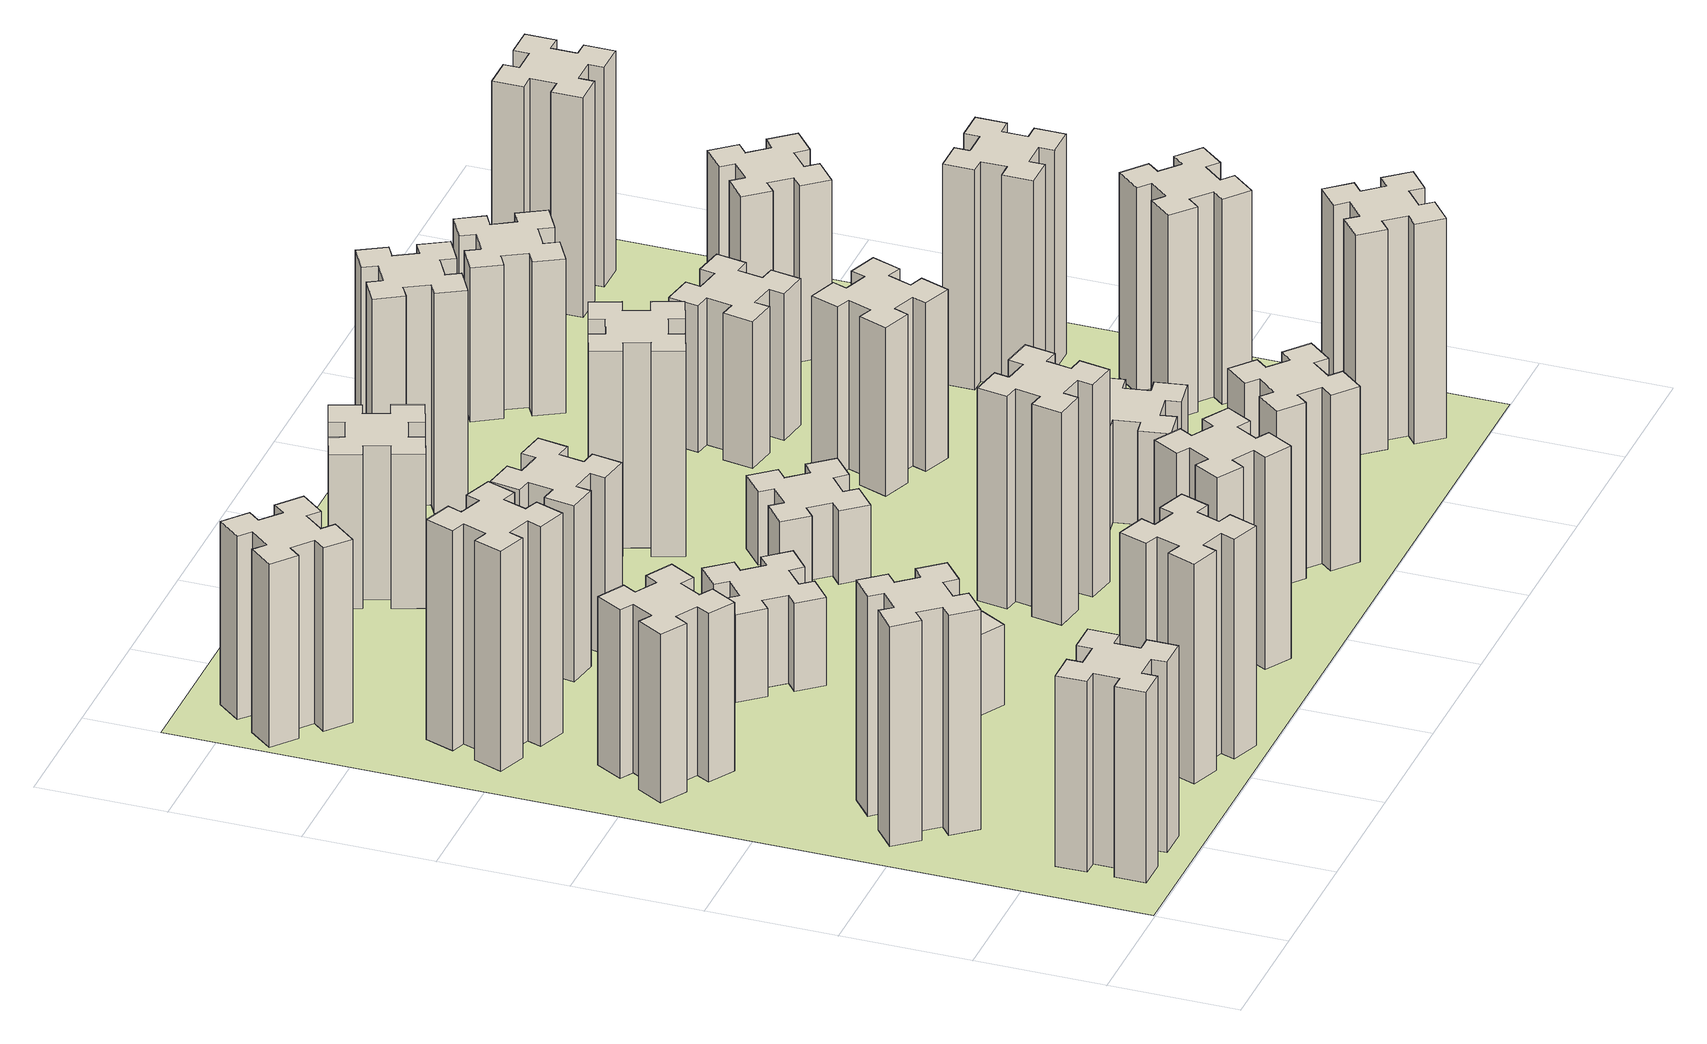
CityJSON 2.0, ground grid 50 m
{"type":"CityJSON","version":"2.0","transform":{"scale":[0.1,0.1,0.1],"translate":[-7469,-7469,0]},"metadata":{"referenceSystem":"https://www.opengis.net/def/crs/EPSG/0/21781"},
"CityObjects":{
"building1":{"type":"Building","attributes":{"class":"1000","function":"1000","usage":"1000","yearOfConstruction":2016,"roofType":"1000","measuredHeight":78,"storeysAboveGround":30,"storeysBelowGround":0},"geometry":[{"type":"Solid","lod":"1","boundaries":[[[[0,1,2,3,4,5,6,7,8,9,10,11,12,13,14,15,16,17,18,19]],[[17,16,20,21]],[[16,15,22,20]],[[15,14,23,22]],[[14,13,24,23]],[[13,12,25,24]],[[12,11,26,25]],[[11,10,27,26]],[[10,9,28,27]],[[9,8,29,28]],[[8,7,30,29]],[[7,6,31,30]],[[6,5,32,31]],[[5,4,33,32]],[[4,3,34,33]],[[3,2,35,34]],[[2,1,36,35]],[[1,0,37,36]],[[0,19,38,37]],[[19,18,39,38]],[[18,17,21,39]],[[24,25,26,27,28,29,30,31,32,33,34,35,36,37,38,39,21,20,22,23]]]]}]},
"building2":{"type":"Building","attributes":{"class":"1000","function":"1000","usage":"1000","yearOfConstruction":2016,"roofType":"1000","measuredHeight":90,"storeysAboveGround":30,"storeysBelowGround":0},"geometry":[{"type":"Solid","lod":"1","boundaries":[[[[40,41,42,43,44,45,46,47,48,49,50,51,52,53,54,55,56,57,58,59]],[[57,56,60,61]],[[56,55,62,60]],[[55,54,63,62]],[[54,53,64,63]],[[53,52,65,64]],[[52,51,66,65]],[[51,50,67,66]],[[50,49,68,67]],[[49,48,69,68]],[[48,47,70,69]],[[47,46,71,70]],[[46,45,72,71]],[[45,44,73,72]],[[44,43,74,73]],[[43,42,75,74]],[[42,41,76,75]],[[41,40,77,76]],[[40,59,78,77]],[[59,58,79,78]],[[58,57,61,79]],[[64,65,66,67,68,69,70,71,72,73,74,75,76,77,78,79,61,60,62,63]]]]}]},
"building3":{"type":"Building","attributes":{"class":"1000","function":"1000","usage":"1000","yearOfConstruction":2016,"roofType":"1000","measuredHeight":69,"storeysAboveGround":30,"storeysBelowGround":0},"geometry":[{"type":"Solid","lod":"1","boundaries":[[[[80,81,82,83,84,85,86,87,88,89,90,91,92,93,94,95,96,97,98,99]],[[97,96,100,101]],[[96,95,102,100]],[[95,94,103,102]],[[94,93,104,103]],[[93,92,105,104]],[[92,91,106,105]],[[91,90,107,106]],[[90,89,108,107]],[[89,88,109,108]],[[88,87,110,109]],[[87,86,111,110]],[[86,85,112,111]],[[85,84,113,112]],[[84,83,114,113]],[[83,82,115,114]],[[82,81,116,115]],[[81,80,117,116]],[[80,99,118,117]],[[99,98,119,118]],[[98,97,101,119]],[[104,105,106,107,108,109,110,111,112,113,114,115,116,117,118,119,101,100,102,103]]]]}]},
"building4":{"type":"Building","attributes":{"class":"1000","function":"1000","usage":"1000","yearOfConstruction":2016,"roofType":"1000","measuredHeight":90,"storeysAboveGround":30,"storeysBelowGround":0},"geometry":[{"type":"Solid","lod":"1","boundaries":[[[[120,121,122,123,124,125,126,127,128,129,130,131,132,133,134,135,136,137,138,139]],[[137,136,140,141]],[[136,135,142,140]],[[135,134,143,142]],[[134,133,144,143]],[[133,132,145,144]],[[132,131,146,145]],[[131,130,147,146]],[[130,129,148,147]],[[129,128,149,148]],[[128,127,150,149]],[[127,126,151,150]],[[126,125,152,151]],[[125,124,153,152]],[[124,123,154,153]],[[123,122,155,154]],[[122,121,156,155]],[[121,120,157,156]],[[120,139,158,157]],[[139,138,159,158]],[[138,137,141,159]],[[144,145,146,147,148,149,150,151,152,153,154,155,156,157,158,159,141,140,142,143]]]]}]},
"building5":{"type":"Building","attributes":{"class":"1000","function":"1000","usage":"1000","yearOfConstruction":2016,"roofType":"1000","measuredHeight":90,"storeysAboveGround":30,"storeysBelowGround":0},"geometry":[{"type":"Solid","lod":"1","boundaries":[[[[160,161,162,163,164,165,166,167,168,169,170,171,172,173,174,175,176,177,178,179]],[[177,176,180,181]],[[176,175,182,180]],[[175,174,183,182]],[[174,173,184,183]],[[173,172,185,184]],[[172,171,186,185]],[[171,170,187,186]],[[170,169,188,187]],[[169,168,189,188]],[[168,167,190,189]],[[167,166,191,190]],[[166,165,192,191]],[[165,164,193,192]],[[164,163,194,193]],[[163,162,195,194]],[[162,161,196,195]],[[161,160,197,196]],[[160,179,198,197]],[[179,178,199,198]],[[178,177,181,199]],[[184,185,186,187,188,189,190,191,192,193,194,195,196,197,198,199,181,180,182,183]]]]}]},
"building6":{"type":"Building","attributes":{"class":"1000","function":"1000","usage":"1000","yearOfConstruction":2016,"roofType":"1000","measuredHeight":75,"storeysAboveGround":30,"storeysBelowGround":0},"geometry":[{"type":"Solid","lod":"1","boundaries":[[[[200,201,202,203,204,205,206,207,208,209,210,211,212,213,214,215,216,217,218,219]],[[217,216,220,221]],[[216,215,222,220]],[[215,214,223,222]],[[214,213,224,223]],[[213,212,225,224]],[[212,211,226,225]],[[211,210,227,226]],[[210,209,228,227]],[[209,208,229,228]],[[208,207,230,229]],[[207,206,231,230]],[[206,205,232,231]],[[205,204,233,232]],[[204,203,234,233]],[[203,202,235,234]],[[202,201,236,235]],[[201,200,237,236]],[[200,219,238,237]],[[219,218,239,238]],[[218,217,221,239]],[[224,225,226,227,228,229,230,231,232,233,234,235,236,237,238,239,221,220,222,223]]]]}]},
"building7":{"type":"Building","attributes":{"class":"1000","function":"1000","usage":"1000","yearOfConstruction":2016,"roofType":"1000","measuredHeight":33,"storeysAboveGround":30,"storeysBelowGround":0},"geometry":[{"type":"Solid","lod":"1","boundaries":[[[[240,241,242,243,244,245,246,247,248,249,250,251,252,253,254,255,256,257,258,259]],[[257,256,260,261]],[[256,255,262,260]],[[255,254,263,262]],[[254,253,264,263]],[[253,252,265,264]],[[252,251,266,265]],[[251,250,267,266]],[[250,249,268,267]],[[249,248,269,268]],[[248,247,270,269]],[[247,246,271,270]],[[246,245,272,271]],[[245,244,273,272]],[[244,243,274,273]],[[243,242,275,274]],[[242,241,276,275]],[[241,240,277,276]],[[240,259,278,277]],[[259,258,279,278]],[[258,257,261,279]],[[264,265,266,267,268,269,270,271,272,273,274,275,276,277,278,279,261,260,262,263]]]]}]},
"building8":{"type":"Building","attributes":{"class":"1000","function":"1000","usage":"1000","yearOfConstruction":2016,"roofType":"1000","measuredHeight":36,"storeysAboveGround":30,"storeysBelowGround":0},"geometry":[{"type":"Solid","lod":"1","boundaries":[[[[280,281,282,283,284,285,286,287,288,289,290,291,292,293,294,295,296,297,298,299]],[[297,296,300,301]],[[296,295,302,300]],[[295,294,303,302]],[[294,293,304,303]],[[293,292,305,304]],[[292,291,306,305]],[[291,290,307,306]],[[290,289,308,307]],[[289,288,309,308]],[[288,287,310,309]],[[287,286,311,310]],[[286,285,312,311]],[[285,284,313,312]],[[284,283,314,313]],[[283,282,315,314]],[[282,281,316,315]],[[281,280,317,316]],[[280,299,318,317]],[[299,298,319,318]],[[298,297,301,319]],[[304,305,306,307,308,309,310,311,312,313,314,315,316,317,318,319,301,300,302,303]]]]}]},
"building9":{"type":"Building","attributes":{"class":"1000","function":"1000","usage":"1000","yearOfConstruction":2016,"roofType":"1000","measuredHeight":72,"storeysAboveGround":30,"storeysBelowGround":0},"geometry":[{"type":"Solid","lod":"1","boundaries":[[[[320,321,322,323,324,325,326,327,328,329,330,331,332,333,334,335,336,337,338,339]],[[337,336,340,341]],[[336,335,342,340]],[[335,334,343,342]],[[334,333,344,343]],[[333,332,345,344]],[[332,331,346,345]],[[331,330,347,346]],[[330,329,348,347]],[[329,328,349,348]],[[328,327,350,349]],[[327,326,351,350]],[[326,325,352,351]],[[325,324,353,352]],[[324,323,354,353]],[[323,322,355,354]],[[322,321,356,355]],[[321,320,357,356]],[[320,339,358,357]],[[339,338,359,358]],[[338,337,341,359]],[[344,345,346,347,348,349,350,351,352,353,354,355,356,357,358,359,341,340,342,343]]]]}]},
"building10":{"type":"Building","attributes":{"class":"1000","function":"1000","usage":"1000","yearOfConstruction":2016,"roofType":"1000","measuredHeight":87,"storeysAboveGround":30,"storeysBelowGround":0},"geometry":[{"type":"Solid","lod":"1","boundaries":[[[[360,361,362,363,364,365,366,367,368,369,370,371,372,373,374,375,376,377,378,379]],[[377,376,380,381]],[[376,375,382,380]],[[375,374,383,382]],[[374,373,384,383]],[[373,372,385,384]],[[372,371,386,385]],[[371,370,387,386]],[[370,369,388,387]],[[369,368,389,388]],[[368,367,390,389]],[[367,366,391,390]],[[366,365,392,391]],[[365,364,393,392]],[[364,363,394,393]],[[363,362,395,394]],[[362,361,396,395]],[[361,360,397,396]],[[360,379,398,397]],[[379,378,399,398]],[[378,377,381,399]],[[384,385,386,387,388,389,390,391,392,393,394,395,396,397,398,399,381,380,382,383]]]]}]},
"building11":{"type":"Building","attributes":{"class":"1000","function":"1000","usage":"1000","yearOfConstruction":2016,"roofType":"1000","measuredHeight":63,"storeysAboveGround":30,"storeysBelowGround":0},"geometry":[{"type":"Solid","lod":"1","boundaries":[[[[400,401,402,403,404,405,406,407,408,409,410,411,412,413,414,415,416,417,418,419]],[[417,416,420,421]],[[416,415,422,420]],[[415,414,423,422]],[[414,413,424,423]],[[413,412,425,424]],[[412,411,426,425]],[[411,410,427,426]],[[410,409,428,427]],[[409,408,429,428]],[[408,407,430,429]],[[407,406,431,430]],[[406,405,432,431]],[[405,404,433,432]],[[404,403,434,433]],[[403,402,435,434]],[[402,401,436,435]],[[401,400,437,436]],[[400,419,438,437]],[[419,418,439,438]],[[418,417,421,439]],[[424,425,426,427,428,429,430,431,432,433,434,435,436,437,438,439,421,420,422,423]]]]}]},
"building12":{"type":"Building","attributes":{"class":"1000","function":"1000","usage":"1000","yearOfConstruction":2016,"roofType":"1000","measuredHeight":87,"storeysAboveGround":30,"storeysBelowGround":0},"geometry":[{"type":"Solid","lod":"1","boundaries":[[[[440,441,442,443,444,445,446,447,448,449,450,451,452,453,454,455,456,457,458,459]],[[457,456,460,461]],[[456,455,462,460]],[[455,454,463,462]],[[454,453,464,463]],[[453,452,465,464]],[[452,451,466,465]],[[451,450,467,466]],[[450,449,468,467]],[[449,448,469,468]],[[448,447,470,469]],[[447,446,471,470]],[[446,445,472,471]],[[445,444,473,472]],[[444,443,474,473]],[[443,442,475,474]],[[442,441,476,475]],[[441,440,477,476]],[[440,459,478,477]],[[459,458,479,478]],[[458,457,461,479]],[[464,465,466,467,468,469,470,471,472,473,474,475,476,477,478,479,461,460,462,463]]]]}]},
"building13":{"type":"Building","attributes":{"class":"1000","function":"1000","usage":"1000","yearOfConstruction":2016,"roofType":"1000","measuredHeight":30,"storeysAboveGround":30,"storeysBelowGround":0},"geometry":[{"type":"Solid","lod":"1","boundaries":[[[[480,481,482,483,484,485,486,487,488,489,490,491,492,493,494,495,496,497,498,499]],[[497,496,500,501]],[[496,495,502,500]],[[495,494,503,502]],[[494,493,504,503]],[[493,492,505,504]],[[492,491,506,505]],[[491,490,507,506]],[[490,489,508,507]],[[489,488,509,508]],[[488,487,510,509]],[[487,486,511,510]],[[486,485,512,511]],[[485,484,513,512]],[[484,483,514,513]],[[483,482,515,514]],[[482,481,516,515]],[[481,480,517,516]],[[480,499,518,517]],[[499,498,519,518]],[[498,497,501,519]],[[504,505,506,507,508,509,510,511,512,513,514,515,516,517,518,519,501,500,502,503]]]]}]},
"building14":{"type":"Building","attributes":{"class":"1000","function":"1000","usage":"1000","yearOfConstruction":2016,"roofType":"1000","measuredHeight":72,"storeysAboveGround":30,"storeysBelowGround":0},"geometry":[{"type":"Solid","lod":"1","boundaries":[[[[520,521,522,523,524,525,526,527,528,529,530,531,532,533,534,535,536,537,538,539]],[[537,536,540,541]],[[536,535,542,540]],[[535,534,543,542]],[[534,533,544,543]],[[533,532,545,544]],[[532,531,546,545]],[[531,530,547,546]],[[530,529,548,547]],[[529,528,549,548]],[[528,527,550,549]],[[527,526,551,550]],[[526,525,552,551]],[[525,524,553,552]],[[524,523,554,553]],[[523,522,555,554]],[[522,521,556,555]],[[521,520,557,556]],[[520,539,558,557]],[[539,538,559,558]],[[538,537,541,559]],[[544,545,546,547,548,549,550,551,552,553,554,555,556,557,558,559,541,540,542,543]]]]}]},
"building15":{"type":"Building","attributes":{"class":"1000","function":"1000","usage":"1000","yearOfConstruction":2016,"roofType":"1000","measuredHeight":84,"storeysAboveGround":30,"storeysBelowGround":0},"geometry":[{"type":"Solid","lod":"1","boundaries":[[[[560,561,562,563,564,565,566,567,568,569,570,571,572,573,574,575,576,577,578,579]],[[577,576,580,581]],[[576,575,582,580]],[[575,574,583,582]],[[574,573,584,583]],[[573,572,585,584]],[[572,571,586,585]],[[571,570,587,586]],[[570,569,588,587]],[[569,568,589,588]],[[568,567,590,589]],[[567,566,591,590]],[[566,565,592,591]],[[565,564,593,592]],[[564,563,594,593]],[[563,562,595,594]],[[562,561,596,595]],[[561,560,597,596]],[[560,579,598,597]],[[579,578,599,598]],[[578,577,581,599]],[[584,585,586,587,588,589,590,591,592,593,594,595,596,597,598,599,581,580,582,583]]]]}]},
"building16":{"type":"Building","attributes":{"class":"1000","function":"1000","usage":"1000","yearOfConstruction":2016,"roofType":"1000","measuredHeight":90,"storeysAboveGround":30,"storeysBelowGround":0},"geometry":[{"type":"Solid","lod":"1","boundaries":[[[[600,601,602,603,604,605,606,607,608,609,610,611,612,613,614,615,616,617,618,619]],[[617,616,620,621]],[[616,615,622,620]],[[615,614,623,622]],[[614,613,624,623]],[[613,612,625,624]],[[612,611,626,625]],[[611,610,627,626]],[[610,609,628,627]],[[609,608,629,628]],[[608,607,630,629]],[[607,606,631,630]],[[606,605,632,631]],[[605,604,633,632]],[[604,603,634,633]],[[603,602,635,634]],[[602,601,636,635]],[[601,600,637,636]],[[600,619,638,637]],[[619,618,639,638]],[[618,617,621,639]],[[624,625,626,627,628,629,630,631,632,633,634,635,636,637,638,639,621,620,622,623]]]]}]},
"building17":{"type":"Building","attributes":{"class":"1000","function":"1000","usage":"1000","yearOfConstruction":2016,"roofType":"1000","measuredHeight":42,"storeysAboveGround":30,"storeysBelowGround":0},"geometry":[{"type":"Solid","lod":"1","boundaries":[[[[640,641,642,643,644,645,646,647,648,649,650,651,652,653,654,655,656,657,658,659]],[[657,656,660,661]],[[656,655,662,660]],[[655,654,663,662]],[[654,653,664,663]],[[653,652,665,664]],[[652,651,666,665]],[[651,650,667,666]],[[650,649,668,667]],[[649,648,669,668]],[[648,647,670,669]],[[647,646,671,670]],[[646,645,672,671]],[[645,644,673,672]],[[644,643,674,673]],[[643,642,675,674]],[[642,641,676,675]],[[641,640,677,676]],[[640,659,678,677]],[[659,658,679,678]],[[658,657,661,679]],[[664,665,666,667,668,669,670,671,672,673,674,675,676,677,678,679,661,660,662,663]]]]}]},
"building18":{"type":"Building","attributes":{"class":"1000","function":"1000","usage":"1000","yearOfConstruction":2016,"roofType":"1000","measuredHeight":69,"storeysAboveGround":30,"storeysBelowGround":0},"geometry":[{"type":"Solid","lod":"1","boundaries":[[[[680,681,682,683,684,685,686,687,688,689,690,691,692,693,694,695,696,697,698,699]],[[697,696,700,701]],[[696,695,702,700]],[[695,694,703,702]],[[694,693,704,703]],[[693,692,705,704]],[[692,691,706,705]],[[691,690,707,706]],[[690,689,708,707]],[[689,688,709,708]],[[688,687,710,709]],[[687,686,711,710]],[[686,685,712,711]],[[685,684,713,712]],[[684,683,714,713]],[[683,682,715,714]],[[682,681,716,715]],[[681,680,717,716]],[[680,699,718,717]],[[699,698,719,718]],[[698,697,701,719]],[[704,705,706,707,708,709,710,711,712,713,714,715,716,717,718,719,701,700,702,703]]]]}]},
"building19":{"type":"Building","attributes":{"class":"1000","function":"1000","usage":"1000","yearOfConstruction":2016,"roofType":"1000","measuredHeight":60,"storeysAboveGround":30,"storeysBelowGround":0},"geometry":[{"type":"Solid","lod":"1","boundaries":[[[[720,721,722,723,724,725,726,727,728,729,730,731,732,733,734,735,736,737,738,739]],[[737,736,740,741]],[[736,735,742,740]],[[735,734,743,742]],[[734,733,744,743]],[[733,732,745,744]],[[732,731,746,745]],[[731,730,747,746]],[[730,729,748,747]],[[729,728,749,748]],[[728,727,750,749]],[[727,726,751,750]],[[726,725,752,751]],[[725,724,753,752]],[[724,723,754,753]],[[723,722,755,754]],[[722,721,756,755]],[[721,720,757,756]],[[720,739,758,757]],[[739,738,759,758]],[[738,737,741,759]],[[744,745,746,747,748,749,750,751,752,753,754,755,756,757,758,759,741,740,742,743]]]]}]},
"building20":{"type":"Building","attributes":{"class":"1000","function":"1000","usage":"1000","yearOfConstruction":2016,"roofType":"1000","measuredHeight":90,"storeysAboveGround":30,"storeysBelowGround":0},"geometry":[{"type":"Solid","lod":"1","boundaries":[[[[760,761,762,763,764,765,766,767,768,769,770,771,772,773,774,775,776,777,778,779]],[[777,776,780,781]],[[776,775,782,780]],[[775,774,783,782]],[[774,773,784,783]],[[773,772,785,784]],[[772,771,786,785]],[[771,770,787,786]],[[770,769,788,787]],[[769,768,789,788]],[[768,767,790,789]],[[767,766,791,790]],[[766,765,792,791]],[[765,764,793,792]],[[764,763,794,793]],[[763,762,795,794]],[[762,761,796,795]],[[761,760,797,796]],[[760,779,798,797]],[[779,778,799,798]],[[778,777,781,799]],[[784,785,786,787,788,789,790,791,792,793,794,795,796,797,798,799,781,780,782,783]]]]}]},
"building21":{"type":"Building","attributes":{"class":"1000","function":"1000","usage":"1000","yearOfConstruction":2016,"roofType":"1000","measuredHeight":63,"storeysAboveGround":30,"storeysBelowGround":0},"geometry":[{"type":"Solid","lod":"1","boundaries":[[[[800,801,802,803,804,805,806,807,808,809,810,811,812,813,814,815,816,817,818,819]],[[817,816,820,821]],[[816,815,822,820]],[[815,814,823,822]],[[814,813,824,823]],[[813,812,825,824]],[[812,811,826,825]],[[811,810,827,826]],[[810,809,828,827]],[[809,808,829,828]],[[808,807,830,829]],[[807,806,831,830]],[[806,805,832,831]],[[805,804,833,832]],[[804,803,834,833]],[[803,802,835,834]],[[802,801,836,835]],[[801,800,837,836]],[[800,819,838,837]],[[819,818,839,838]],[[818,817,821,839]],[[824,825,826,827,828,829,830,831,832,833,834,835,836,837,838,839,821,820,822,823]]]]}]},
"building22":{"type":"Building","attributes":{"class":"1000","function":"1000","usage":"1000","yearOfConstruction":2016,"roofType":"1000","measuredHeight":84,"storeysAboveGround":30,"storeysBelowGround":0},"geometry":[{"type":"Solid","lod":"1","boundaries":[[[[840,841,842,843,844,845,846,847,848,849,850,851,852,853,854,855,856,857,858,859]],[[857,856,860,861]],[[856,855,862,860]],[[855,854,863,862]],[[854,853,864,863]],[[853,852,865,864]],[[852,851,866,865]],[[851,850,867,866]],[[850,849,868,867]],[[849,848,869,868]],[[848,847,870,869]],[[847,846,871,870]],[[846,845,872,871]],[[845,844,873,872]],[[844,843,874,873]],[[843,842,875,874]],[[842,841,876,875]],[[841,840,877,876]],[[840,859,878,877]],[[859,858,879,878]],[[858,857,861,879]],[[864,865,866,867,868,869,870,871,872,873,874,875,876,877,878,879,861,860,862,863]]]]}]},
"building23":{"type":"Building","attributes":{"class":"1000","function":"1000","usage":"1000","yearOfConstruction":2016,"roofType":"1000","measuredHeight":90,"storeysAboveGround":30,"storeysBelowGround":0},"geometry":[{"type":"Solid","lod":"1","boundaries":[[[[880,881,882,883,884,885,886,887,888,889,890,891,892,893,894,895,896,897,898,899]],[[897,896,900,901]],[[896,895,902,900]],[[895,894,903,902]],[[894,893,904,903]],[[893,892,905,904]],[[892,891,906,905]],[[891,890,907,906]],[[890,889,908,907]],[[889,888,909,908]],[[888,887,910,909]],[[887,886,911,910]],[[886,885,912,911]],[[885,884,913,912]],[[884,883,914,913]],[[883,882,915,914]],[[882,881,916,915]],[[881,880,917,916]],[[880,899,918,917]],[[899,898,919,918]],[[898,897,901,919]],[[904,905,906,907,908,909,910,911,912,913,914,915,916,917,918,919,901,900,902,903]]]]}]},
"building24":{"type":"Building","attributes":{"class":"1000","function":"1000","usage":"1000","yearOfConstruction":2016,"roofType":"1000","measuredHeight":72,"storeysAboveGround":30,"storeysBelowGround":0},"geometry":[{"type":"Solid","lod":"1","boundaries":[[[[920,921,922,923,924,925,926,927,928,929,930,931,932,933,934,935,936,937,938,939]],[[937,936,940,941]],[[936,935,942,940]],[[935,934,943,942]],[[934,933,944,943]],[[933,932,945,944]],[[932,931,946,945]],[[931,930,947,946]],[[930,929,948,947]],[[929,928,949,948]],[[928,927,950,949]],[[927,926,951,950]],[[926,925,952,951]],[[925,924,953,952]],[[924,923,954,953]],[[923,922,955,954]],[[922,921,956,955]],[[921,920,957,956]],[[920,939,958,957]],[[939,938,959,958]],[[938,937,941,959]],[[944,945,946,947,948,949,950,951,952,953,954,955,956,957,958,959,941,940,942,943]]]]}]},
"building25":{"type":"Building","attributes":{"class":"1000","function":"1000","usage":"1000","yearOfConstruction":2016,"roofType":"1000","measuredHeight":90,"storeysAboveGround":30,"storeysBelowGround":0},"geometry":[{"type":"Solid","lod":"1","boundaries":[[[[960,961,962,963,964,965,966,967,968,969,970,971,972,973,974,975,976,977,978,979]],[[977,976,980,981]],[[976,975,982,980]],[[975,974,983,982]],[[974,973,984,983]],[[973,972,985,984]],[[972,971,986,985]],[[971,970,987,986]],[[970,969,988,987]],[[969,968,989,988]],[[968,967,990,989]],[[967,966,991,990]],[[966,965,992,991]],[[965,964,993,992]],[[964,963,994,993]],[[963,962,995,994]],[[962,961,996,995]],[[961,960,997,996]],[[960,979,998,997]],[[979,978,999,998]],[[978,977,981,999]],[[984,985,986,987,988,989,990,991,992,993,994,995,996,997,998,999,981,980,982,983]]]]}]},
"landuse1":{"type":"LandUse","attributes":{"name":"plot1","function":"1010"},"geometry":[{"type":"MultiSurface","lod":"1","boundaries":[[[1000,1001,1002,1003]]]}]}
},
"vertices":[
[265,325,0],[265,225,0],[205,225,0],[205,105,0],[325,105,0],[325,165,0],[425,165,0],[425,105,0],[545,105,0],[545,225,0],[485,225,0],[485,325,0],[545,325,0],[545,445,0],[425,445,0],[425,385,0],[325,385,0],[325,445,0],[205,445,0],[205,325,0],[325,385,780],[325,445,780],[425,385,780],[425,445,780],[545,445,780],[545,325,780],[485,325,780],[485,225,780],[545,225,780],[545,105,780],[425,105,780],[425,165,780],[325,165,780],[325,105,780],[205,105,780],[205,225,780],[265,225,780],[265,325,780],[205,325,780],[205,445,780],
[492,1048,0],[427,1124,0],[473,1163,0],[396,1255,0],[304,1178,0],[343,1132,0],[266,1067,0],[228,1113,0],[136,1036,0],[213,944,0],[259,983,0],[323,906,0],[277,868,0],[354,776,0],[446,853,0],[408,899,0],[484,963,0],[523,917,0],[615,994,0],[538,1086,0],[484,963,900],[523,917,900],[408,899,900],[446,853,900],[354,776,900],[277,868,900],[323,906,900],[259,983,900],[213,944,900],[136,1036,900],[228,1113,900],[266,1067,900],[343,1132,900],[304,1178,900],[396,1255,900],[473,1163,900],[427,1124,900],[492,1048,900],[538,1086,900],[615,994,900],
[474,2026,0],[387,2076,0],[417,2128,0],[313,2188,0],[253,2084,0],[305,2054,0],[255,1967,0],[203,1997,0],[143,1893,0],[247,1833,0],[277,1885,0],[364,1835,0],[334,1783,0],[438,1723,0],[498,1827,0],[446,1857,0],[496,1944,0],[548,1914,0],[608,2018,0],[504,2078,0],[496,1944,690],[548,1914,690],[446,1857,690],[498,1827,690],[438,1723,690],[334,1783,690],[364,1835,690],[277,1885,690],[247,1833,690],[143,1893,690],[203,1997,690],[255,1967,690],[305,2054,690],[253,2084,690],[313,2188,690],[417,2128,690],[387,2076,690],[474,2026,690],[504,2078,690],[608,2018,690],
[289,2680,0],[255,2586,0],[199,2607,0],[157,2494,0],[270,2453,0],[291,2509,0],[385,2475,0],[364,2419,0],[477,2377,0],[518,2490,0],[462,2511,0],[496,2605,0],[552,2584,0],[593,2697,0],[480,2738,0],[460,2682,0],[366,2716,0],[387,2772,0],[274,2813,0],[233,2700,0],[366,2716,900],[387,2772,900],[460,2682,900],[480,2738,900],[593,2697,900],[552,2584,900],[496,2605,900],[462,2511,900],[518,2490,900],[477,2377,900],[364,2419,900],[385,2475,900],[291,2509,900],[270,2453,900],[157,2494,900],[199,2607,900],[255,2586,900],[289,2680,900],[233,2700,900],[274,2813,900],
[1029,360,0],[995,266,0],[939,287,0],[897,174,0],[1010,133,0],[1031,189,0],[1125,155,0],[1104,99,0],[1217,57,0],[1258,170,0],[1202,191,0],[1236,285,0],[1292,264,0],[1333,377,0],[1220,418,0],[1200,362,0],[1106,396,0],[1127,452,0],[1014,493,0],[973,380,0],[1106,396,900],[1127,452,900],[1200,362,900],[1220,418,900],[1333,377,900],[1292,264,900],[1236,285,900],[1202,191,900],[1258,170,900],[1217,57,900],[1104,99,900],[1125,155,900],[1031,189,900],[1010,133,900],[897,174,900],[939,287,900],[995,266,900],[1029,360,900],[973,380,900],[1014,493,900],
[384,3387,0],[308,3452,0],[346,3498,0],[254,3575,0],[177,3483,0],[223,3444,0],[159,3368,0],[113,3406,0],[36,3314,0],[128,3237,0],[166,3283,0],[243,3219,0],[204,3173,0],[296,3096,0],[373,3188,0],[327,3226,0],[392,3303,0],[438,3264,0],[515,3356,0],[423,3433,0],[392,3303,750],[438,3264,750],[327,3226,750],[373,3188,750],[296,3096,750],[204,3173,750],[243,3219,750],[166,3283,750],[128,3237,750],[36,3314,750],[113,3406,750],[159,3368,750],[223,3444,750],[177,3483,750],[254,3575,750],[346,3498,750],[308,3452,750],[384,3387,750],[423,3433,750],[515,3356,750],
[1186,1117,0],[1236,1204,0],[1288,1174,0],[1348,1278,0],[1244,1338,0],[1214,1286,0],[1127,1336,0],[1157,1388,0],[1053,1448,0],[993,1344,0],[1045,1314,0],[995,1227,0],[943,1257,0],[883,1153,0],[987,1093,0],[1017,1145,0],[1104,1095,0],[1074,1043,0],[1178,983,0],[1238,1087,0],[1104,1095,330],[1074,1043,330],[1017,1145,330],[987,1093,330],[883,1153,330],[943,1257,330],[995,1227,330],[1045,1314,330],[993,1344,330],[1053,1448,330],[1157,1388,330],[1127,1336,330],[1214,1286,330],[1244,1338,330],[1348,1278,330],[1288,1174,330],[1236,1204,330],[1186,1117,330],[1238,1087,330],[1178,983,330],
[1083,1972,0],[1006,1907,0],[968,1953,0],[876,1876,0],[953,1784,0],[999,1823,0],[1063,1746,0],[1017,1708,0],[1094,1616,0],[1186,1693,0],[1148,1739,0],[1224,1803,0],[1263,1757,0],[1355,1834,0],[1278,1926,0],[1232,1888,0],[1167,1964,0],[1213,2003,0],[1136,2095,0],[1044,2018,0],[1167,1964,360],[1213,2003,360],[1232,1888,360],[1278,1926,360],[1355,1834,360],[1263,1757,360],[1224,1803,360],[1148,1739,360],[1186,1693,360],[1094,1616,360],[1017,1708,360],[1063,1746,360],[999,1823,360],[953,1784,360],[876,1876,360],[968,1953,360],[1006,1907,360],[1083,1972,360],[1044,2018,360],[1136,2095,360],
[1115,2527,0],[1132,2625,0],[1191,2615,0],[1212,2733,0],[1094,2754,0],[1084,2695,0],[985,2712,0],[996,2771,0],[877,2792,0],[857,2674,0],[916,2664,0],[898,2565,0],[839,2576,0],[818,2457,0],[937,2437,0],[947,2496,0],[1045,2478,0],[1035,2419,0],[1153,2398,0],[1174,2517,0],[1045,2478,720],[1035,2419,720],[947,2496,720],[937,2437,720],[818,2457,720],[839,2576,720],[898,2565,720],[916,2664,720],[857,2674,720],[877,2792,720],[996,2771,720],[985,2712,720],[1084,2695,720],[1094,2754,720],[1212,2733,720],[1191,2615,720],[1132,2625,720],[1115,2527,720],[1174,2517,720],[1153,2398,720],
[1657,305,0],[1744,255,0],[1714,203,0],[1818,143,0],[1878,247,0],[1826,277,0],[1876,364,0],[1928,334,0],[1988,438,0],[1884,498,0],[1854,446,0],[1767,496,0],[1797,548,0],[1693,608,0],[1633,504,0],[1685,474,0],[1635,387,0],[1583,417,0],[1523,313,0],[1627,253,0],[1635,387,870],[1583,417,870],[1685,474,870],[1633,504,870],[1693,608,870],[1797,548,870],[1767,496,870],[1854,446,870],[1884,498,870],[1988,438,870],[1928,334,870],[1876,364,870],[1826,277,870],[1878,247,870],[1818,143,870],[1714,203,870],[1744,255,870],[1657,305,870],[1627,253,870],[1523,313,870],
[1225,3456,0],[1131,3422,0],[1110,3478,0],[997,3437,0],[1039,3324,0],[1095,3345,0],[1129,3251,0],[1073,3230,0],[1114,3117,0],[1227,3159,0],[1206,3215,0],[1300,3249,0],[1320,3193,0],[1433,3234,0],[1392,3347,0],[1336,3326,0],[1302,3420,0],[1358,3440,0],[1317,3553,0],[1204,3512,0],[1302,3420,630],[1358,3440,630],[1336,3326,630],[1392,3347,630],[1433,3234,630],[1320,3193,630],[1300,3249,630],[1206,3215,630],[1227,3159,630],[1114,3117,630],[1073,3230,630],[1129,3251,630],[1095,3345,630],[1039,3324,630],[997,3437,630],[1110,3478,630],[1131,3422,630],[1225,3456,630],[1204,3512,630],[1317,3553,630],
[2055,1047,0],[2072,1145,0],[2131,1135,0],[2152,1253,0],[2034,1274,0],[2024,1215,0],[1925,1232,0],[1936,1291,0],[1817,1312,0],[1797,1194,0],[1856,1184,0],[1838,1085,0],[1779,1096,0],[1758,977,0],[1877,957,0],[1887,1016,0],[1985,998,0],[1975,939,0],[2093,918,0],[2114,1037,0],[1985,998,870],[1975,939,870],[1887,1016,870],[1877,957,870],[1758,977,870],[1779,1096,870],[1838,1085,870],[1856,1184,870],[1797,1194,870],[1817,1312,870],[1936,1291,870],[1925,1232,870],[2024,1215,870],[2034,1274,870],[2152,1253,870],[2131,1135,870],[2072,1145,870],[2055,1047,870],[2114,1037,870],[2093,918,870],
[1972,1988,0],[1907,2064,0],[1953,2103,0],[1876,2195,0],[1784,2118,0],[1823,2072,0],[1746,2007,0],[1708,2053,0],[1616,1976,0],[1693,1884,0],[1739,1923,0],[1803,1846,0],[1757,1808,0],[1834,1716,0],[1926,1793,0],[1888,1839,0],[1964,1903,0],[2003,1857,0],[2095,1934,0],[2018,2026,0],[1964,1903,300],[2003,1857,300],[1888,1839,300],[1926,1793,300],[1834,1716,300],[1757,1808,300],[1803,1846,300],[1739,1923,300],[1693,1884,300],[1616,1976,300],[1708,2053,300],[1746,2007,300],[1823,2072,300],[1784,2118,300],[1876,2195,300],[1953,2103,300],[1907,2064,300],[1972,1988,300],[2018,2026,300],[2095,1934,300],
[2386,323,0],[2463,259,0],[2424,213,0],[2516,136,0],[2593,228,0],[2547,266,0],[2612,343,0],[2658,304,0],[2735,396,0],[2643,473,0],[2604,427,0],[2528,492,0],[2566,538,0],[2474,615,0],[2397,523,0],[2443,484,0],[2379,408,0],[2333,446,0],[2256,354,0],[2348,277,0],[2379,408,720],[2333,446,720],[2443,484,720],[2397,523,720],[2474,615,720],[2566,538,720],[2528,492,720],[2604,427,720],[2643,473,720],[2735,396,720],[2658,304,720],[2612,343,720],[2547,266,720],[2593,228,720],[2516,136,720],[2424,213,720],[2463,259,720],[2386,323,720],[2348,277,720],[2256,354,720],
[1976,2586,0],[1942,2680,0],[1998,2700,0],[1957,2813,0],[1844,2772,0],[1865,2716,0],[1771,2682,0],[1750,2738,0],[1637,2697,0],[1679,2584,0],[1735,2605,0],[1769,2511,0],[1713,2490,0],[1754,2377,0],[1867,2419,0],[1846,2475,0],[1940,2509,0],[1960,2453,0],[2073,2494,0],[2032,2607,0],[1940,2509,840],[1960,2453,840],[1846,2475,840],[1867,2419,840],[1754,2377,840],[1713,2490,840],[1769,2511,840],[1735,2605,840],[1679,2584,840],[1637,2697,840],[1750,2738,840],[1771,2682,840],[1865,2716,840],[1844,2772,840],[1957,2813,840],[1998,2700,840],[1942,2680,840],[1976,2586,840],[2032,2607,840],[2073,2494,840],
[1844,3556,0],[1757,3506,0],[1727,3558,0],[1623,3498,0],[1683,3394,0],[1735,3424,0],[1785,3337,0],[1733,3307,0],[1793,3203,0],[1897,3263,0],[1867,3315,0],[1954,3365,0],[1984,3313,0],[2088,3373,0],[2028,3477,0],[1976,3447,0],[1926,3534,0],[1978,3564,0],[1918,3668,0],[1814,3608,0],[1926,3534,900],[1978,3564,900],[1976,3447,900],[2028,3477,900],[2088,3373,900],[1984,3313,900],[1954,3365,900],[1867,3315,900],[1897,3263,900],[1793,3203,900],[1733,3307,900],[1785,3337,900],[1735,3424,900],[1683,3394,900],[1623,3498,900],[1727,3558,900],[1757,3506,900],[1844,3556,900],[1814,3608,900],[1918,3668,900],
[2625,1132,0],[2527,1115,0],[2517,1174,0],[2398,1153,0],[2419,1035,0],[2478,1045,0],[2496,947,0],[2437,937,0],[2457,818,0],[2576,839,0],[2565,898,0],[2664,916,0],[2674,857,0],[2792,877,0],[2771,996,0],[2712,985,0],[2695,1084,0],[2754,1094,0],[2733,1212,0],[2615,1191,0],[2695,1084,420],[2754,1094,420],[2712,985,420],[2771,996,420],[2792,877,420],[2674,857,420],[2664,916,420],[2565,898,420],[2576,839,420],[2457,818,420],[2437,937,420],[2496,947,420],[2478,1045,420],[2419,1035,420],[2398,1153,420],[2517,1174,420],[2527,1115,420],[2625,1132,420],[2615,1191,420],[2733,1212,420],
[2682,1871,0],[2716,1965,0],[2772,1944,0],[2813,2057,0],[2700,2098,0],[2680,2042,0],[2586,2076,0],[2607,2132,0],[2494,2173,0],[2453,2060,0],[2509,2040,0],[2475,1946,0],[2419,1967,0],[2377,1854,0],[2490,1813,0],[2511,1869,0],[2605,1835,0],[2584,1779,0],[2697,1737,0],[2738,1850,0],[2605,1835,690],[2584,1779,690],[2511,1869,690],[2490,1813,690],[2377,1854,690],[2419,1967,690],[2475,1946,690],[2509,2040,690],[2453,2060,690],[2494,2173,690],[2607,2132,690],[2586,2076,690],[2680,2042,690],[2700,2098,690],[2813,2057,690],[2772,1944,690],[2716,1965,690],[2682,1871,690],[2738,1850,690],[2697,1737,690],
[2496,2564,0],[2478,2465,0],[2419,2476,0],[2398,2357,0],[2517,2337,0],[2527,2396,0],[2625,2378,0],[2615,2319,0],[2733,2298,0],[2754,2417,0],[2695,2427,0],[2712,2525,0],[2771,2515,0],[2792,2633,0],[2674,2654,0],[2664,2595,0],[2565,2612,0],[2576,2671,0],[2457,2692,0],[2437,2574,0],[2565,2612,600],[2576,2671,600],[2664,2595,600],[2674,2654,600],[2792,2633,600],[2771,2515,600],[2712,2525,600],[2695,2427,600],[2754,2417,600],[2733,2298,600],[2615,2319,600],[2625,2378,600],[2527,2396,600],[2517,2337,600],[2398,2357,600],[2419,2476,600],[2478,2465,600],[2496,2564,600],[2437,2574,600],[2457,2692,600],
[3468,259,0],[3544,323,0],[3583,277,0],[3675,354,0],[3598,446,0],[3552,408,0],[3487,484,0],[3533,523,0],[3456,615,0],[3364,538,0],[3403,492,0],[3326,427,0],[3288,473,0],[3196,396,0],[3273,304,0],[3319,343,0],[3383,266,0],[3337,228,0],[3414,136,0],[3506,213,0],[3383,266,900],[3337,228,900],[3319,343,900],[3273,304,900],[3196,396,900],[3288,473,900],[3326,427,900],[3403,492,900],[3364,538,900],[3456,615,900],[3533,523,900],[3487,484,900],[3552,408,900],[3598,446,900],[3675,354,900],[3583,277,900],[3544,323,900],[3468,259,900],[3506,213,900],[3414,136,900],
[2716,3347,0],[2666,3434,0],[2718,3464,0],[2658,3568,0],[2554,3508,0],[2584,3456,0],[2497,3406,0],[2467,3458,0],[2363,3398,0],[2423,3294,0],[2475,3324,0],[2525,3237,0],[2473,3207,0],[2533,3103,0],[2637,3163,0],[2607,3215,0],[2694,3265,0],[2724,3213,0],[2828,3273,0],[2768,3377,0],[2694,3265,630],[2724,3213,630],[2607,3215,630],[2637,3163,630],[2533,3103,630],[2473,3207,630],[2525,3237,630],[2475,3324,630],[2423,3294,630],[2363,3398,630],[2467,3458,630],[2497,3406,630],[2584,3456,630],[2554,3508,630],[2658,3568,630],[2718,3464,630],[2666,3434,630],[2716,3347,630],[2768,3377,630],[2828,3273,630],
[3487,1006,0],[3552,1083,0],[3598,1044,0],[3675,1136,0],[3583,1213,0],[3544,1167,0],[3468,1232,0],[3506,1278,0],[3414,1355,0],[3337,1263,0],[3383,1224,0],[3319,1148,0],[3273,1186,0],[3196,1094,0],[3288,1017,0],[3326,1063,0],[3403,999,0],[3364,953,0],[3456,876,0],[3533,968,0],[3403,999,840],[3364,953,840],[3326,1063,840],[3288,1017,840],[3196,1094,840],[3273,1186,840],[3319,1148,840],[3383,1224,840],[3337,1263,840],[3414,1355,840],[3506,1278,840],[3468,1232,840],[3544,1167,840],[3583,1213,840],[3675,1136,840],[3598,1044,840],[3552,1083,840],[3487,1006,840],[3533,968,840],[3456,876,840],
[3445,1705,0],[3445,1805,0],[3505,1805,0],[3505,1925,0],[3385,1925,0],[3385,1865,0],[3285,1865,0],[3285,1925,0],[3165,1925,0],[3165,1805,0],[3225,1805,0],[3225,1705,0],[3165,1705,0],[3165,1585,0],[3285,1585,0],[3285,1645,0],[3385,1645,0],[3385,1585,0],[3505,1585,0],[3505,1705,0],[3385,1645,900],[3385,1585,900],[3285,1645,900],[3285,1585,900],[3165,1585,900],[3165,1705,900],[3225,1705,900],[3225,1805,900],[3165,1805,900],[3165,1925,900],[3285,1925,900],[3285,1865,900],[3385,1865,900],[3385,1925,900],[3505,1925,900],[3505,1805,900],[3445,1805,900],[3445,1705,900],[3505,1705,900],[3505,1585,900],
[3119,2563,0],[3183,2486,0],[3137,2448,0],[3214,2356,0],[3306,2433,0],[3268,2479,0],[3344,2543,0],[3383,2497,0],[3475,2574,0],[3398,2666,0],[3352,2628,0],[3287,2704,0],[3333,2743,0],[3256,2835,0],[3164,2758,0],[3203,2712,0],[3126,2647,0],[3088,2693,0],[2996,2616,0],[3073,2524,0],[3126,2647,720],[3088,2693,720],[3203,2712,720],[3164,2758,720],[3256,2835,720],[3333,2743,720],[3287,2704,720],[3352,2628,720],[3398,2666,720],[3475,2574,720],[3383,2497,720],[3344,2543,720],[3268,2479,720],[3306,2433,720],[3214,2356,720],[3137,2448,720],[3183,2486,720],[3119,2563,720],[3073,2524,720],[2996,2616,720],
[3285,3325,0],[3385,3325,0],[3385,3265,0],[3505,3265,0],[3505,3385,0],[3445,3385,0],[3445,3485,0],[3505,3485,0],[3505,3605,0],[3385,3605,0],[3385,3545,0],[3285,3545,0],[3285,3605,0],[3165,3605,0],[3165,3485,0],[3225,3485,0],[3225,3385,0],[3165,3385,0],[3165,3265,0],[3285,3265,0],[3225,3385,900],[3165,3385,900],[3225,3485,900],[3165,3485,900],[3165,3605,900],[3285,3605,900],[3285,3545,900],[3385,3545,900],[3385,3605,900],[3505,3605,900],[3505,3485,900],[3445,3485,900],[3445,3385,900],[3505,3385,900],[3505,3265,900],[3385,3265,900],[3385,3325,900],[3285,3325,900],[3285,3265,900],[3165,3265,900],
[5,3705,0],[3705,3705,0],[3705,5,0],[5,5,0]
]}
